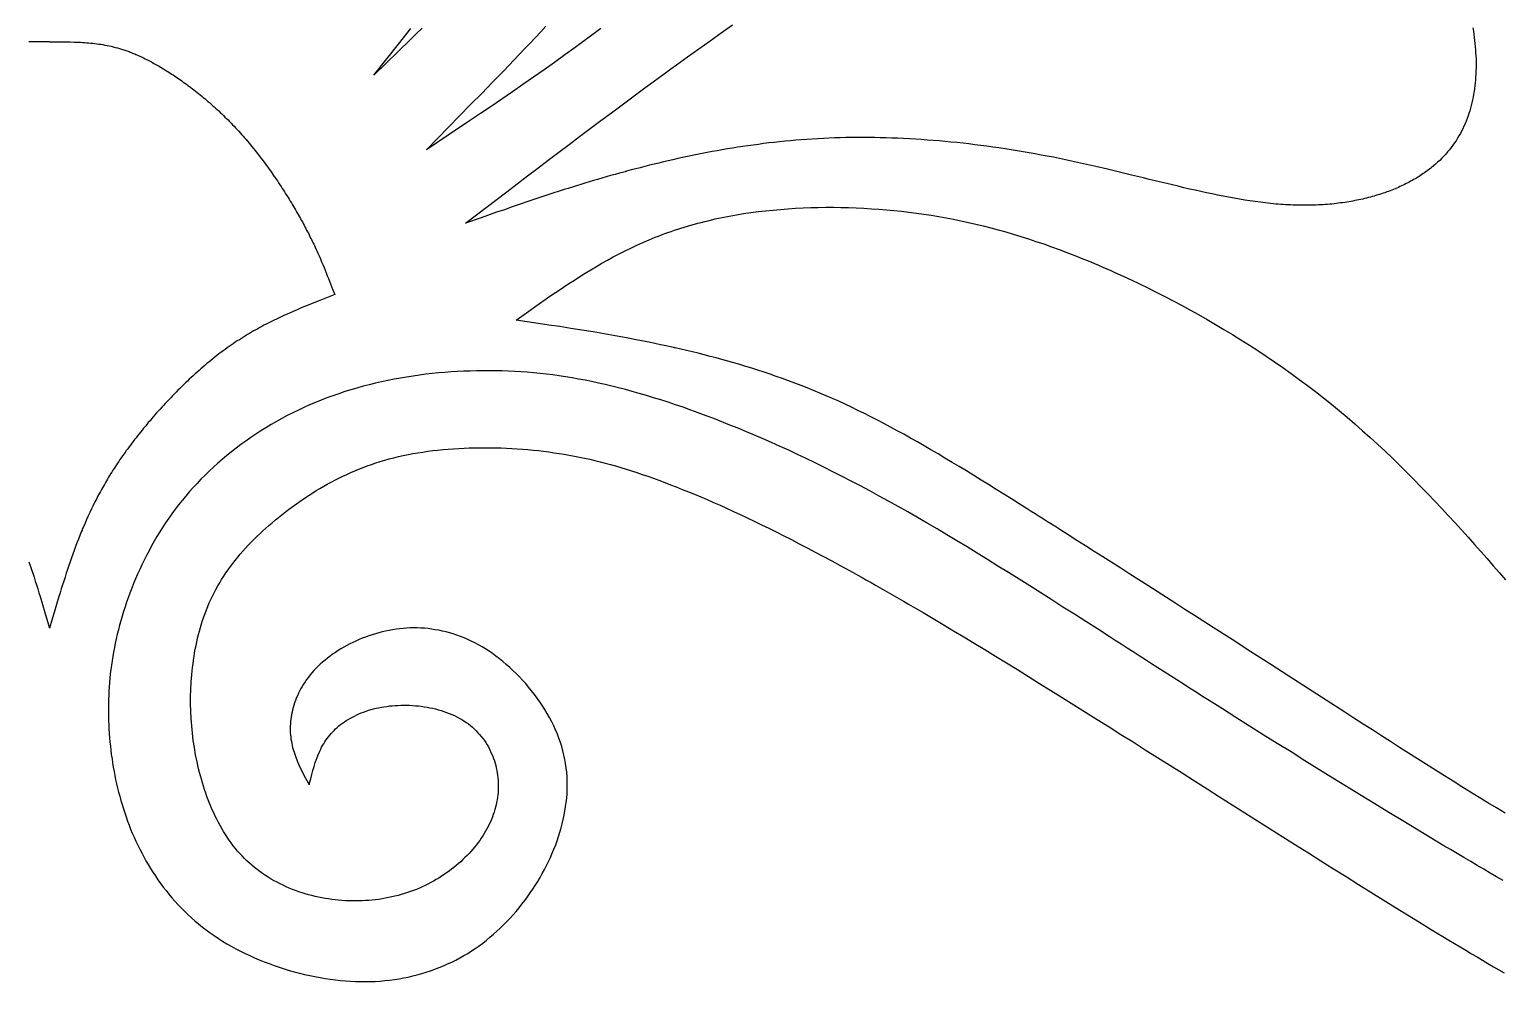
# Model space of a CAD drawing. Extents: x 0 to 279, y 0 to 212.
# Drawn here: x 235.29 to 248.26, y 111.6 to 119.99 of the extents above; entities that cross this region are included whole.
import ezdxf

# ---------------------------------------------------------------- set-up
doc = ezdxf.new("R2010")
doc.units = 0
doc.layers.add('LAYER_1', color=18, linetype='CONTINUOUS')

msp = doc.modelspace()

# ---------------------------------------------------------------- linework, layer by layer
at = {"layer": 'LAYER_1'}
for points in [[(248.012, 120.003), (248.017, 119.975), (248.021, 119.947), (248.025, 119.92), (248.028, 119.892), (248.031, 119.865), (248.034, 119.837), (248.036, 119.81), (248.037, 119.783), (248.039, 119.756), (248.04, 119.729), (248.04, 119.702), (248.04, 119.675), (248.04, 119.648), (248.039, 119.622), (248.038, 119.596), (248.037, 119.57), (248.035, 119.544), (248.032, 119.518), (248.03, 119.493), (248.026, 119.468), (248.023, 119.443), (248.019, 119.418), (248.014, 119.393), (248.009, 119.369), (248.004, 119.344), (247.998, 119.32), (247.992, 119.297), (247.985, 119.273), (247.978, 119.25), (247.97, 119.227), (247.962, 119.204), (247.953, 119.181), (247.944, 119.159), (247.934, 119.137), (247.924, 119.115), (247.913, 119.093), (247.902, 119.072), (247.89, 119.051), (247.877, 119.03), (247.864, 119.009), (247.851, 118.989), (247.836, 118.969), (247.822, 118.949), (247.806, 118.93), (247.79, 118.91), (247.774, 118.891), (247.757, 118.873), (247.739, 118.854), (247.721, 118.836), (247.702, 118.819), (247.682, 118.801), (247.662, 118.784), (247.652, 118.776), (247.641, 118.767), (247.631, 118.759), (247.62, 118.751), (247.609, 118.743), (247.598, 118.734), (247.586, 118.726), (247.575, 118.719), (247.563, 118.711), (247.551, 118.703), (247.539, 118.695), (247.527, 118.688), (247.515, 118.68), (247.503, 118.673), (247.49, 118.666), (247.477, 118.658), (247.464, 118.651), (247.451, 118.644), (247.438, 118.637), (247.425, 118.631), (247.411, 118.624), (247.398, 118.617), (247.384, 118.611), (247.37, 118.604), (247.356, 118.598), (247.341, 118.592), (247.327, 118.586), (247.312, 118.58), (247.298, 118.574), (247.283, 118.568), (247.268, 118.562), (247.253, 118.557), (247.237, 118.551), (247.222, 118.546), (247.206, 118.541), (247.19, 118.536), (247.174, 118.531), (247.158, 118.526), (247.142, 118.521), (247.126, 118.516), (247.109, 118.512), (247.093, 118.508), (247.076, 118.503), (247.059, 118.499), (247.042, 118.495), (247.025, 118.491), (247.008, 118.488), (246.99, 118.484), (246.973, 118.481), (246.955, 118.477), (246.937, 118.474), (246.919, 118.471), (246.901, 118.468), (246.883, 118.465), (246.864, 118.462), (246.846, 118.46), (246.827, 118.458), (246.808, 118.455), (246.789, 118.453), (246.77, 118.451), (246.751, 118.45), (246.732, 118.448), (246.712, 118.446), (246.693, 118.445), (246.673, 118.444), (246.653, 118.443), (246.633, 118.442), (246.613, 118.441), (246.593, 118.441), (246.572, 118.44), (246.552, 118.44), (246.531, 118.44), (246.511, 118.44), (246.49, 118.44), (246.469, 118.44), (246.448, 118.441), (246.426, 118.442), (246.405, 118.443), (246.384, 118.444), (246.362, 118.445), (246.34, 118.446), (246.319, 118.448), (246.297, 118.449), (246.275, 118.451), (246.253, 118.453), (246.23, 118.456), (246.208, 118.458), (246.185, 118.461), (246.163, 118.463), (246.14, 118.466), (246.117, 118.469), (246.094, 118.472), (246.048, 118.479), (246.002, 118.486), (245.955, 118.494), (245.908, 118.503), (245.86, 118.511), (245.812, 118.52), (245.763, 118.53), (245.715, 118.54), (245.666, 118.55), (245.616, 118.561), (245.567, 118.572), (245.517, 118.583), (245.467, 118.595), (245.416, 118.607), (245.365, 118.619), (245.315, 118.631), (245.263, 118.643), (245.212, 118.656), (245.16, 118.668), (245.109, 118.681), (245.004, 118.706), (244.9, 118.732), (244.794, 118.757), (244.689, 118.782), (244.636, 118.794), (244.583, 118.806), (244.53, 118.818), (244.476, 118.829), (244.423, 118.841), (244.37, 118.852), (244.317, 118.863), (244.263, 118.873), (244.21, 118.883), (244.157, 118.893), (244.103, 118.903), (244.05, 118.912), (243.997, 118.921), (243.944, 118.929), (243.891, 118.938), (243.837, 118.946), (243.784, 118.953), (243.731, 118.961), (243.678, 118.968), (243.625, 118.974), (243.572, 118.981), (243.52, 118.987), (243.467, 118.992), (243.414, 118.997), (243.362, 119.002), (243.309, 119.007), (243.257, 119.011), (243.205, 119.015), (243.152, 119.019), (243.1, 119.022), (243.049, 119.025), (242.997, 119.028), (242.945, 119.03), (242.894, 119.032), (242.842, 119.034), (242.791, 119.035), (242.74, 119.036), (242.69, 119.037), (242.639, 119.037), (242.588, 119.037), (242.538, 119.036), (242.488, 119.036), (242.438, 119.035), (242.389, 119.033), (242.339, 119.031), (242.29, 119.029), (242.241, 119.026), (242.192, 119.024), (242.144, 119.02), (242.095, 119.017), (242.047, 119.013), (241.999, 119.009), (241.952, 119.004), (241.904, 118.999), (241.857, 118.994), (241.81, 118.989), (241.763, 118.983), (241.717, 118.977), (241.671, 118.971), (241.625, 118.965), (241.579, 118.958), (241.533, 118.951), (241.488, 118.944), (241.443, 118.936), (241.398, 118.929), (241.354, 118.921), (241.309, 118.913), (241.265, 118.904), (241.221, 118.896), (241.178, 118.887), (241.135, 118.878), (241.092, 118.869), (241.049, 118.86), (241.006, 118.851), (240.964, 118.841), (240.922, 118.832), (240.88, 118.822), (240.839, 118.812), (240.798, 118.802), (240.757, 118.792), (240.716, 118.782), (240.676, 118.771), (240.636, 118.761), (240.596, 118.751), (240.556, 118.74), (240.551, 118.739), (240.549, 118.738), (240.547, 118.738), (240.547, 118.737), (240.547, 118.737), (240.542, 118.736), (240.532, 118.733), (240.493, 118.723), (240.454, 118.712), (240.415, 118.701), (240.377, 118.69), (240.339, 118.679), (240.301, 118.668), (240.263, 118.657), (240.226, 118.646), (240.189, 118.635), (240.152, 118.623), (240.115, 118.612), (240.078, 118.601), (240.042, 118.589), (240.006, 118.578), (239.97, 118.566), (239.898, 118.543), (239.827, 118.52), (239.756, 118.496), (239.686, 118.473), (239.617, 118.449), (239.548, 118.425), (239.479, 118.401), (239.41, 118.378), (239.274, 118.33), (239.138, 118.281), (239.319, 118.42), (239.501, 118.559), (239.683, 118.698), (239.774, 118.767), (239.866, 118.837), (239.958, 118.907), (240.05, 118.976), (240.142, 119.046), (240.235, 119.116), (240.328, 119.186), (240.422, 119.256), (240.516, 119.326), (240.611, 119.396), (240.706, 119.467), (240.802, 119.537), (240.899, 119.608), (240.947, 119.643), (240.996, 119.678), (241.094, 119.749), (241.192, 119.82), (241.291, 119.89), (241.39, 119.961), (241.49, 120.031)], [(238.756, 120.002), (238.703, 119.95), (238.65, 119.899), (238.543, 119.795), (238.435, 119.691), (238.328, 119.588), (238.545, 119.861), (238.654, 119.999)], [(240.328, 119.997), (240.283, 119.964), (240.239, 119.93), (240.194, 119.897), (240.103, 119.831), (240.012, 119.765), (239.921, 119.699), (239.829, 119.634), (239.736, 119.569), (239.643, 119.504), (239.55, 119.44), (239.456, 119.376), (239.362, 119.312), (239.268, 119.248), (239.173, 119.184), (238.984, 119.057), (238.794, 118.93), (238.988, 119.129), (239.085, 119.228), (239.182, 119.327), (239.279, 119.426), (239.375, 119.524), (239.47, 119.623), (239.565, 119.722), (239.659, 119.821), (239.706, 119.87), (239.753, 119.919), (239.799, 119.969), (239.845, 120.018)], [(235.471, 119.882), (235.399, 119.882), (235.362, 119.882), (235.326, 119.881), (235.29, 119.88)], [(235.471, 119.882), (235.544, 119.882), (235.58, 119.882), (235.617, 119.881), (235.653, 119.88), (235.689, 119.879), (235.707, 119.879), (235.725, 119.878), (235.744, 119.877), (235.762, 119.876), (235.78, 119.875), (235.798, 119.873), (235.816, 119.872), (235.834, 119.87), (235.852, 119.868), (235.87, 119.866), (235.888, 119.864), (235.906, 119.861), (235.924, 119.859), (235.942, 119.856), (235.96, 119.852), (235.978, 119.849), (235.996, 119.845), (236.014, 119.841), (236.032, 119.837), (236.051, 119.832), (236.069, 119.827), (236.088, 119.822), (236.106, 119.816), (236.115, 119.814), (236.125, 119.81), (236.134, 119.807), (236.144, 119.804), (236.153, 119.801), (236.163, 119.797), (236.173, 119.794), (236.182, 119.79), (236.192, 119.786), (236.202, 119.782), (236.212, 119.778), (236.222, 119.774), (236.232, 119.77), (236.242, 119.766), (236.252, 119.761), (236.262, 119.757), (236.272, 119.752), (236.283, 119.747), (236.293, 119.742), (236.304, 119.737), (236.314, 119.732), (236.325, 119.726), (236.336, 119.721), (236.347, 119.715), (236.358, 119.71), (236.369, 119.704), (236.38, 119.698), (236.391, 119.691), (236.402, 119.685), (236.414, 119.679), (236.425, 119.672), (236.437, 119.665), (236.449, 119.658), (236.461, 119.651), (236.473, 119.644), (236.485, 119.636), (236.497, 119.629), (236.509, 119.621), (236.522, 119.613), (236.534, 119.605), (236.547, 119.597), (236.56, 119.589), (236.572, 119.58), (236.585, 119.572), (236.598, 119.563), (236.611, 119.554), (236.624, 119.545), (236.637, 119.536), (236.65, 119.526), (236.664, 119.517), (236.677, 119.507), (236.69, 119.497), (236.704, 119.487), (236.717, 119.477), (236.731, 119.467), (236.744, 119.457), (236.758, 119.446), (236.771, 119.435), (236.785, 119.425), (236.798, 119.414), (236.812, 119.402), (236.826, 119.391), (236.839, 119.38), (236.853, 119.368), (236.867, 119.356), (236.881, 119.345), (236.894, 119.333), (236.908, 119.32), (236.922, 119.308), (236.935, 119.296), (236.949, 119.283), (236.963, 119.271), (236.976, 119.258), (236.99, 119.245), (237.004, 119.232), (237.017, 119.218), (237.031, 119.205), (237.044, 119.192), (237.058, 119.178), (237.071, 119.164), (237.085, 119.15), (237.098, 119.136), (237.111, 119.122), (237.125, 119.108), (237.138, 119.093), (237.151, 119.078), (237.164, 119.064), (237.177, 119.049), (237.19, 119.034), (237.203, 119.019), (237.216, 119.004), (237.229, 118.988), (237.241, 118.973), (237.254, 118.958), (237.267, 118.942), (237.279, 118.926), (237.292, 118.911), (237.304, 118.895), (237.328, 118.863), (237.353, 118.831), (237.376, 118.799), (237.4, 118.767), (237.423, 118.735), (237.445, 118.702), (237.468, 118.67), (237.479, 118.654), (237.49, 118.637), (237.5, 118.621), (237.511, 118.605), (237.522, 118.589), (237.532, 118.573), (237.542, 118.557), (237.552, 118.541), (237.563, 118.525), (237.573, 118.509), (237.582, 118.493), (237.592, 118.477), (237.602, 118.461), (237.611, 118.445), (237.621, 118.43), (237.63, 118.414), (237.639, 118.399), (237.648, 118.383), (237.657, 118.368), (237.665, 118.353), (237.674, 118.338), (237.682, 118.323), (237.69, 118.308), (237.699, 118.293), (237.707, 118.278), (237.714, 118.264), (237.722, 118.249), (237.73, 118.235), (237.737, 118.221), (237.744, 118.207), (237.752, 118.193), (237.759, 118.179), (237.766, 118.165), (237.772, 118.151), (237.779, 118.138), (237.786, 118.124), (237.792, 118.111), (237.799, 118.097), (237.805, 118.084), (237.811, 118.071), (237.817, 118.057), (237.823, 118.044), (237.829, 118.031), (237.835, 118.018), (237.841, 118.006), (237.847, 117.993), (237.858, 117.967), (237.869, 117.942), (237.879, 117.917), (237.89, 117.892), (237.9, 117.868), (237.91, 117.843), (237.919, 117.819), (237.929, 117.795), (237.938, 117.771), (237.948, 117.747), (237.966, 117.699), (237.984, 117.652), (237.911, 117.623), (237.837, 117.594), (237.8, 117.58), (237.764, 117.565), (237.727, 117.55), (237.69, 117.535), (237.653, 117.519), (237.617, 117.504), (237.58, 117.487), (237.543, 117.471), (237.525, 117.463), (237.507, 117.454), (237.488, 117.445), (237.47, 117.437), (237.452, 117.428), (237.434, 117.419), (237.415, 117.41), (237.397, 117.401), (237.379, 117.391), (237.361, 117.382), (237.343, 117.372), (237.324, 117.362), (237.306, 117.352), (237.288, 117.342), (237.27, 117.332), (237.252, 117.322), (237.234, 117.311), (237.216, 117.3), (237.198, 117.289), (237.18, 117.278), (237.162, 117.267), (237.144, 117.255), (237.126, 117.244), (237.108, 117.232), (237.09, 117.22), (237.072, 117.207), (237.054, 117.195), (237.036, 117.182), (237.018, 117.169), (237, 117.156), (236.982, 117.143), (236.964, 117.129), (236.947, 117.115), (236.929, 117.101), (236.911, 117.087), (236.894, 117.073), (236.876, 117.058), (236.858, 117.044), (236.841, 117.029), (236.823, 117.014), (236.806, 116.999), (236.789, 116.984), (236.772, 116.969), (236.754, 116.953), (236.737, 116.937), (236.72, 116.922), (236.703, 116.906), (236.686, 116.89), (236.67, 116.874), (236.653, 116.858), (236.636, 116.842), (236.62, 116.825), (236.603, 116.809), (236.587, 116.793), (236.571, 116.776), (236.555, 116.76), (236.539, 116.743), (236.523, 116.726), (236.507, 116.71), (236.491, 116.693), (236.476, 116.676), (236.461, 116.659), (236.445, 116.642), (236.43, 116.626), (236.415, 116.609), (236.4, 116.592), (236.386, 116.575), (236.371, 116.558), (236.357, 116.541), (236.342, 116.524), (236.328, 116.508), (236.314, 116.491), (236.3, 116.474), (236.287, 116.457), (236.273, 116.441), (236.26, 116.424), (236.247, 116.408), (236.234, 116.391), (236.221, 116.375), (236.209, 116.358), (236.196, 116.342), (236.184, 116.326), (236.172, 116.31), (236.16, 116.293), (236.148, 116.277), (236.137, 116.261), (236.126, 116.245), (236.114, 116.23), (236.103, 116.214), (236.092, 116.198), (236.082, 116.182), (236.071, 116.166), (236.061, 116.151), (236.05, 116.135), (236.04, 116.119), (236.03, 116.104), (236.02, 116.088), (236.01, 116.073), (236.001, 116.057), (235.991, 116.042), (235.982, 116.026), (235.973, 116.011), (235.964, 115.995), (235.955, 115.98), (235.946, 115.964), (235.937, 115.949), (235.929, 115.934), (235.92, 115.918), (235.912, 115.903), (235.903, 115.887), (235.895, 115.872), (235.887, 115.856), (235.871, 115.825), (235.856, 115.794), (235.841, 115.763), (235.826, 115.732), (235.812, 115.701), (235.797, 115.669), (235.784, 115.638), (235.77, 115.606), (235.763, 115.59), (235.76, 115.582), (235.76, 115.581), (235.759, 115.58), (235.759, 115.58), (235.759, 115.579), (235.758, 115.577), (235.751, 115.561), (235.738, 115.529), (235.726, 115.496), (235.713, 115.464), (235.701, 115.431), (235.689, 115.398), (235.677, 115.364), (235.665, 115.331), (235.653, 115.297), (235.642, 115.264), (235.63, 115.23), (235.619, 115.196), (235.608, 115.162), (235.597, 115.128), (235.586, 115.093), (235.575, 115.059), (235.565, 115.025), (235.554, 114.99), (235.533, 114.921), (235.512, 114.851), (235.492, 114.782), (235.471, 114.712)], [(248.296, 113.082), (248.221, 113.128), (248.145, 113.174), (248.069, 113.22), (247.992, 113.267), (247.916, 113.315), (247.838, 113.363), (247.761, 113.411), (247.683, 113.46), (247.604, 113.51), (247.525, 113.56), (247.446, 113.61), (247.367, 113.661), (247.287, 113.712), (247.207, 113.763), (247.127, 113.815), (247.046, 113.867), (246.965, 113.919), (246.884, 113.972), (246.802, 114.024), (246.72, 114.077), (246.638, 114.13), (246.556, 114.184), (246.39, 114.29), (246.224, 114.398), (246.057, 114.505), (245.891, 114.612), (245.724, 114.719), (245.559, 114.825), (245.476, 114.878), (245.394, 114.93), (245.313, 114.983), (245.231, 115.035), (245.15, 115.087), (245.07, 115.138), (244.99, 115.189), (244.91, 115.24), (244.832, 115.29), (244.753, 115.34), (244.676, 115.389), (244.599, 115.438), (244.523, 115.486), (244.448, 115.534), (244.374, 115.581), (244.337, 115.605), (244.3, 115.628), (244.264, 115.651), (244.228, 115.674), (244.192, 115.697), (244.157, 115.719), (244.121, 115.742), (244.086, 115.764), (244.016, 115.808), (243.947, 115.851), (243.879, 115.894), (243.812, 115.936), (243.746, 115.978), (243.68, 116.018), (243.615, 116.058), (243.551, 116.098), (243.487, 116.136), (243.424, 116.174), (243.361, 116.212), (243.3, 116.248), (243.238, 116.284), (243.178, 116.32), (243.118, 116.354), (243.058, 116.388), (242.999, 116.421), (242.94, 116.453), (242.881, 116.485), (242.823, 116.516), (242.766, 116.546), (242.708, 116.576), (242.651, 116.604), (242.594, 116.632), (242.538, 116.66), (242.481, 116.686), (242.425, 116.712), (242.369, 116.737), (242.314, 116.761), (242.258, 116.785), (242.203, 116.808), (242.148, 116.83), (242.093, 116.852), (242.038, 116.873), (241.983, 116.893), (241.929, 116.913), (241.875, 116.932), (241.821, 116.95), (241.767, 116.968), (241.713, 116.986), (241.66, 117.003), (241.607, 117.019), (241.554, 117.035), (241.501, 117.051), (241.448, 117.066), (241.396, 117.08), (241.344, 117.095), (241.292, 117.108), (241.24, 117.122), (241.188, 117.135), (241.137, 117.147), (241.085, 117.16), (241.034, 117.171), (240.983, 117.183), (240.98, 117.184), (240.978, 117.184), (240.978, 117.184), (240.977, 117.184), (240.974, 117.185), (240.968, 117.187), (240.955, 117.189), (240.904, 117.2), (240.854, 117.211), (240.804, 117.222), (240.754, 117.232), (240.704, 117.242), (240.654, 117.252), (240.555, 117.271), (240.456, 117.289), (240.358, 117.306), (240.26, 117.323), (240.163, 117.339), (240.066, 117.355), (239.969, 117.37), (239.872, 117.384), (239.776, 117.399), (239.583, 117.427), (239.675, 117.493), (239.767, 117.558), (239.86, 117.623), (239.907, 117.655), (239.954, 117.687), (240.001, 117.719), (240.048, 117.75), (240.096, 117.781), (240.144, 117.811), (240.192, 117.841), (240.24, 117.871), (240.29, 117.9), (240.339, 117.929), (240.389, 117.957), (240.439, 117.984), (240.49, 118.011), (240.542, 118.038), (240.594, 118.063), (240.647, 118.088), (240.7, 118.112), (240.754, 118.135), (240.781, 118.147), (240.809, 118.158), (240.836, 118.169), (240.864, 118.179), (240.892, 118.19), (240.92, 118.2), (240.949, 118.21), (240.977, 118.22), (241.006, 118.229), (241.035, 118.239), (241.064, 118.248), (241.094, 118.257), (241.123, 118.265), (241.153, 118.274), (241.183, 118.282), (241.213, 118.289), (241.244, 118.297), (241.274, 118.304), (241.305, 118.312), (241.335, 118.319), (241.366, 118.325), (241.398, 118.332), (241.46, 118.344), (241.523, 118.355), (241.587, 118.366), (241.651, 118.375), (241.716, 118.384), (241.781, 118.391), (241.846, 118.398), (241.912, 118.404), (241.978, 118.409), (242.044, 118.413), (242.111, 118.417), (242.178, 118.419), (242.244, 118.421), (242.311, 118.422), (242.378, 118.422), (242.445, 118.421), (242.512, 118.42), (242.579, 118.417), (242.646, 118.414), (242.713, 118.41), (242.779, 118.406), (242.846, 118.4), (242.912, 118.394), (242.978, 118.387), (243.043, 118.379), (243.109, 118.371), (243.175, 118.362), (243.24, 118.352), (243.306, 118.341), (243.371, 118.329), (243.436, 118.317), (243.502, 118.303), (243.567, 118.289), (243.633, 118.274), (243.698, 118.258), (243.764, 118.241), (243.83, 118.224), (243.896, 118.205), (243.963, 118.186), (244.029, 118.166), (244.096, 118.144), (244.163, 118.122), (244.231, 118.099), (244.299, 118.075), (244.367, 118.05), (244.436, 118.024), (244.505, 117.997), (244.575, 117.969), (244.609, 117.955), (244.645, 117.941), (244.68, 117.926), (244.715, 117.911), (244.751, 117.895), (244.786, 117.88), (244.822, 117.864), (244.858, 117.848), (244.93, 117.815), (245.003, 117.782), (245.076, 117.747), (245.15, 117.711), (245.223, 117.674), (245.297, 117.637), (245.372, 117.598), (245.446, 117.558), (245.52, 117.518), (245.595, 117.476), (245.67, 117.434), (245.745, 117.39), (245.819, 117.346), (245.894, 117.301), (245.968, 117.254), (246.043, 117.207), (246.117, 117.159), (246.19, 117.11), (246.264, 117.06), (246.337, 117.009), (246.41, 116.958), (246.482, 116.905), (246.554, 116.852), (246.625, 116.797), (246.696, 116.742), (246.766, 116.686), (246.836, 116.629), (246.905, 116.571), (246.973, 116.513), (247.04, 116.453), (247.107, 116.393), (247.173, 116.333), (247.239, 116.271), (247.303, 116.21), (247.367, 116.148), (247.431, 116.085), (247.493, 116.022), (247.555, 115.959), (247.617, 115.896), (247.677, 115.832), (247.737, 115.769), (247.796, 115.705), (247.855, 115.641), (247.913, 115.578), (247.97, 115.514), (248.027, 115.451), (248.083, 115.388), (248.138, 115.325), (248.192, 115.263), (248.246, 115.201), (248.3, 115.139)], [(248.278, 112.488), (248.222, 112.52), (248.165, 112.553), (248.108, 112.587), (248.051, 112.621), (247.993, 112.655), (247.934, 112.69), (247.875, 112.725), (247.816, 112.76), (247.757, 112.795), (247.637, 112.867), (247.517, 112.94), (247.395, 113.013), (247.273, 113.088), (247.15, 113.163), (247.027, 113.238), (246.78, 113.391), (246.533, 113.544), (246.41, 113.621), (246.287, 113.697), (246.166, 113.773), (246.045, 113.849), (245.925, 113.925), (245.807, 114), (245.689, 114.074), (245.631, 114.111), (245.574, 114.148), (245.516, 114.184), (245.46, 114.221), (245.403, 114.257), (245.347, 114.293), (245.291, 114.328), (245.236, 114.364), (245.181, 114.399), (245.127, 114.434), (245.073, 114.468), (245.019, 114.503), (244.966, 114.537), (244.913, 114.571), (244.86, 114.605), (244.808, 114.638), (244.704, 114.705), (244.602, 114.77), (244.501, 114.835), (244.401, 114.898), (244.303, 114.961), (244.206, 115.023), (244.11, 115.084), (244.015, 115.143), (243.921, 115.202), (243.828, 115.26), (243.736, 115.317), (243.645, 115.373), (243.556, 115.428), (243.466, 115.482), (243.378, 115.535), (243.291, 115.587), (243.204, 115.638), (243.118, 115.688), (243.033, 115.737), (242.949, 115.784), (242.865, 115.831), (242.781, 115.877), (242.699, 115.922), (242.617, 115.966), (242.535, 116.008), (242.454, 116.05), (242.374, 116.091), (242.295, 116.131), (242.216, 116.169), (242.138, 116.207), (242.061, 116.244), (241.984, 116.28), (241.908, 116.314), (241.833, 116.348), (241.758, 116.381), (241.684, 116.413), (241.611, 116.444), (241.539, 116.474), (241.467, 116.503), (241.396, 116.532), (241.326, 116.559), (241.257, 116.585), (241.188, 116.611), (241.121, 116.635), (241.054, 116.659), (240.987, 116.681), (240.922, 116.703), (240.857, 116.724), (240.794, 116.744), (240.731, 116.763), (240.668, 116.782), (240.606, 116.799), (240.545, 116.816), (240.485, 116.831), (240.425, 116.846), (240.366, 116.86), (240.307, 116.873), (240.248, 116.886), (240.19, 116.898), (240.133, 116.908), (240.075, 116.918), (240.018, 116.928), (239.962, 116.936), (239.905, 116.944), (239.849, 116.951), (239.793, 116.957), (239.737, 116.963), (239.681, 116.968), (239.626, 116.972), (239.57, 116.975), (239.514, 116.978), (239.459, 116.98), (239.403, 116.981), (239.347, 116.982), (239.291, 116.981), (239.235, 116.981), (239.179, 116.979), (239.123, 116.977), (239.067, 116.974), (239.01, 116.971), (238.954, 116.967), (238.898, 116.962), (238.842, 116.956), (238.786, 116.95), (238.73, 116.942), (238.674, 116.935), (238.618, 116.926), (238.563, 116.916), (238.507, 116.906), (238.452, 116.895), (238.397, 116.884), (238.343, 116.871), (238.288, 116.858), (238.234, 116.844), (238.18, 116.829), (238.127, 116.813), (238.074, 116.797), (238.021, 116.779), (237.968, 116.761), (237.916, 116.742), (237.865, 116.722), (237.814, 116.701), (237.763, 116.68), (237.713, 116.657), (237.664, 116.634), (237.615, 116.61), (237.566, 116.586), (237.519, 116.56), (237.471, 116.534), (237.424, 116.507), (237.378, 116.479), (237.333, 116.451), (237.288, 116.422), (237.244, 116.392), (237.2, 116.362), (237.157, 116.331), (237.115, 116.299), (237.074, 116.267), (237.033, 116.234), (236.993, 116.2), (236.954, 116.166), (236.916, 116.132), (236.878, 116.097), (236.842, 116.061), (236.806, 116.025), (236.771, 115.988), (236.736, 115.951), (236.703, 115.914), (236.671, 115.876), (236.639, 115.838), (236.608, 115.799), (236.579, 115.76), (236.55, 115.72), (236.522, 115.681), (236.494, 115.64), (236.468, 115.6), (236.442, 115.56), (236.417, 115.519), (236.393, 115.478), (236.37, 115.437), (236.348, 115.395), (236.326, 115.354), (236.305, 115.313), (236.285, 115.271), (236.266, 115.23), (236.247, 115.188), (236.229, 115.147), (236.212, 115.105), (236.196, 115.064), (236.18, 115.022), (236.165, 114.981), (236.15, 114.94), (236.137, 114.899), (236.124, 114.858), (236.111, 114.818), (236.1, 114.778), (236.089, 114.738), (236.078, 114.698), (236.068, 114.658), (236.059, 114.619), (236.051, 114.58), (236.043, 114.541), (236.035, 114.502), (236.029, 114.463), (236.022, 114.424), (236.017, 114.386), (236.012, 114.348), (236.007, 114.31), (236.003, 114.272), (236, 114.234), (235.997, 114.196), (235.995, 114.158), (235.993, 114.121), (235.991, 114.083), (235.991, 114.046), (235.99, 114.008), (235.99, 113.971), (235.991, 113.934), (235.992, 113.896), (235.993, 113.859), (235.995, 113.822), (235.998, 113.785), (236.001, 113.747), (236.004, 113.71), (236.008, 113.673), (236.012, 113.636), (236.016, 113.598), (236.022, 113.561), (236.027, 113.524), (236.033, 113.487), (236.04, 113.45), (236.047, 113.413), (236.054, 113.376), (236.062, 113.34), (236.071, 113.303), (236.08, 113.266), (236.09, 113.23), (236.1, 113.193), (236.111, 113.157), (236.122, 113.121), (236.134, 113.084), (236.146, 113.048), (236.159, 113.012), (236.172, 112.977), (236.186, 112.941), (236.201, 112.906), (236.216, 112.87), (236.232, 112.835), (236.249, 112.8), (236.266, 112.765), (236.284, 112.731), (236.302, 112.696), (236.321, 112.662), (236.341, 112.628), (236.361, 112.594), (236.382, 112.561), (236.404, 112.528), (236.426, 112.495), (236.449, 112.463), (236.473, 112.43), (236.498, 112.399), (236.523, 112.367), (236.549, 112.336), (236.576, 112.306), (236.603, 112.276), (236.632, 112.246), (236.661, 112.217), (236.691, 112.188), (236.721, 112.16), (236.753, 112.132), (236.785, 112.105), (236.818, 112.078), (236.852, 112.052), (236.887, 112.026), (236.922, 112.002), (236.959, 111.977), (236.996, 111.954), (237.034, 111.931), (237.073, 111.908), (237.113, 111.887), (237.153, 111.866), (237.194, 111.845), (237.235, 111.826), (237.277, 111.807), (237.32, 111.789), (237.363, 111.771), (237.406, 111.755), (237.45, 111.739), (237.494, 111.724), (237.539, 111.709), (237.583, 111.696), (237.628, 111.683), (237.673, 111.671), (237.719, 111.66), (237.764, 111.65), (237.809, 111.641), (237.855, 111.632), (237.9, 111.624), (237.945, 111.618), (237.99, 111.612), (238.035, 111.607), (238.08, 111.603), (238.124, 111.6), (238.168, 111.598), (238.212, 111.597), (238.255, 111.597), (238.298, 111.598), (238.341, 111.599), (238.384, 111.602), (238.426, 111.606), (238.468, 111.61), (238.51, 111.616), (238.551, 111.622), (238.592, 111.629), (238.632, 111.637), (238.672, 111.647), (238.712, 111.657), (238.751, 111.668), (238.79, 111.679), (238.829, 111.692), (238.867, 111.706), (238.904, 111.72), (238.942, 111.735), (238.979, 111.752), (239.015, 111.769), (239.051, 111.787), (239.086, 111.806), (239.121, 111.826), (239.156, 111.846), (239.19, 111.868), (239.223, 111.89), (239.256, 111.913), (239.289, 111.937), (239.321, 111.962), (239.352, 111.988), (239.383, 112.014), (239.413, 112.041), (239.443, 112.068), (239.472, 112.097), (239.501, 112.126), (239.529, 112.155), (239.556, 112.185), (239.583, 112.216), (239.609, 112.247), (239.634, 112.279), (239.659, 112.312), (239.683, 112.344), (239.707, 112.378), (239.729, 112.411), (239.751, 112.445), (239.773, 112.48), (239.793, 112.514), (239.813, 112.549), (239.832, 112.585), (239.851, 112.62), (239.868, 112.656), (239.885, 112.692), (239.901, 112.729), (239.916, 112.765), (239.931, 112.802), (239.944, 112.839), (239.957, 112.876), (239.969, 112.913), (239.979, 112.951), (239.989, 112.988), (239.998, 113.026), (240.006, 113.063), (240.013, 113.101), (240.019, 113.139), (240.024, 113.177), (240.028, 113.215), (240.031, 113.253), (240.033, 113.291), (240.033, 113.329), (240.033, 113.367), (240.031, 113.405), (240.028, 113.442), (240.024, 113.48), (240.019, 113.518), (240.012, 113.556), (240.004, 113.593), (239.995, 113.631), (239.985, 113.668), (239.973, 113.705), (239.96, 113.742), (239.946, 113.779), (239.93, 113.816), (239.914, 113.852), (239.896, 113.888), (239.877, 113.924), (239.857, 113.959), (239.836, 113.994), (239.815, 114.029), (239.792, 114.062), (239.768, 114.096), (239.744, 114.129), (239.719, 114.161), (239.693, 114.193), (239.667, 114.224), (239.64, 114.254), (239.612, 114.283), (239.584, 114.312), (239.555, 114.34), (239.526, 114.367), (239.496, 114.393), (239.466, 114.418), (239.436, 114.443), (239.405, 114.466), (239.375, 114.488), (239.344, 114.509), (239.313, 114.529), (239.282, 114.548), (239.25, 114.566), (239.219, 114.583), (239.187, 114.599), (239.156, 114.613), (239.124, 114.627), (239.093, 114.639), (239.061, 114.651), (239.029, 114.661), (238.997, 114.671), (238.966, 114.68), (238.934, 114.687), (238.902, 114.694), (238.87, 114.699), (238.838, 114.704), (238.807, 114.708), (238.775, 114.711), (238.743, 114.713), (238.712, 114.714), (238.68, 114.714), (238.649, 114.714), (238.618, 114.712), (238.587, 114.71), (238.556, 114.707), (238.525, 114.703), (238.494, 114.698), (238.463, 114.693), (238.433, 114.687), (238.403, 114.68), (238.373, 114.672), (238.343, 114.663), (238.313, 114.654), (238.284, 114.644), (238.255, 114.634), (238.227, 114.623), (238.199, 114.611), (238.171, 114.599), (238.143, 114.586), (238.117, 114.573), (238.09, 114.559), (238.064, 114.544), (238.039, 114.529), (238.014, 114.514), (237.99, 114.498), (237.966, 114.482), (237.943, 114.465), (237.92, 114.448), (237.899, 114.431), (237.878, 114.413), (237.857, 114.395), (237.838, 114.376), (237.819, 114.358), (237.801, 114.339), (237.784, 114.319), (237.767, 114.3), (237.752, 114.28), (237.737, 114.26), (237.723, 114.24), (237.71, 114.22), (237.697, 114.199), (237.685, 114.179), (237.674, 114.158), (237.664, 114.138), (237.655, 114.117), (237.646, 114.096), (237.638, 114.075), (237.63, 114.054), (237.624, 114.033), (237.618, 114.012), (237.612, 113.992), (237.608, 113.971), (237.604, 113.95), (237.6, 113.93), (237.597, 113.909), (237.595, 113.889), (237.594, 113.869), (237.593, 113.849), (237.592, 113.829), (237.593, 113.809), (237.593, 113.79), (237.595, 113.771), (237.597, 113.752), (237.599, 113.734), (237.602, 113.715), (237.605, 113.697), (237.609, 113.679), (237.613, 113.661), (237.618, 113.644), (237.629, 113.609), (237.641, 113.575), (237.654, 113.542), (237.668, 113.509), (237.683, 113.476), (237.699, 113.444), (237.716, 113.412), (237.75, 113.349), (237.759, 113.333), (237.759, 113.332), (237.759, 113.332), (237.759, 113.332), (237.759, 113.333), (237.76, 113.335), (237.761, 113.34), (237.763, 113.349), (237.773, 113.385), (237.782, 113.421), (237.792, 113.457), (237.802, 113.492), (237.813, 113.527), (237.826, 113.562), (237.839, 113.596), (237.853, 113.629), (237.861, 113.645), (237.869, 113.662), (237.878, 113.678), (237.887, 113.693), (237.897, 113.709), (237.907, 113.724), (237.917, 113.739), (237.928, 113.754), (237.94, 113.769), (237.952, 113.783), (237.964, 113.797), (237.978, 113.811), (237.992, 113.824), (238.006, 113.837), (238.021, 113.85), (238.036, 113.862), (238.052, 113.874), (238.069, 113.886), (238.086, 113.897), (238.104, 113.908), (238.122, 113.918), (238.14, 113.929), (238.159, 113.938), (238.178, 113.948), (238.198, 113.956), (238.218, 113.965), (238.239, 113.973), (238.26, 113.98), (238.282, 113.988), (238.304, 113.994), (238.326, 114), (238.348, 114.006), (238.371, 114.011), (238.395, 114.016), (238.418, 114.02), (238.442, 114.023), (238.467, 114.027), (238.491, 114.029), (238.516, 114.031), (238.541, 114.032), (238.567, 114.033), (238.592, 114.034), (238.618, 114.033), (238.644, 114.033), (238.669, 114.031), (238.695, 114.029), (238.721, 114.027), (238.747, 114.024), (238.772, 114.02), (238.798, 114.016), (238.823, 114.011), (238.848, 114.006), (238.873, 114), (238.898, 113.993), (238.922, 113.986), (238.946, 113.978), (238.97, 113.97), (238.993, 113.961), (239.016, 113.952), (239.039, 113.942), (239.061, 113.931), (239.082, 113.919), (239.103, 113.908), (239.123, 113.895), (239.143, 113.882), (239.162, 113.868), (239.18, 113.854), (239.197, 113.839), (239.214, 113.824), (239.231, 113.808), (239.246, 113.791), (239.261, 113.774), (239.276, 113.757), (239.29, 113.739), (239.303, 113.721), (239.315, 113.703), (239.327, 113.684), (239.338, 113.665), (239.348, 113.645), (239.358, 113.625), (239.367, 113.605), (239.376, 113.585), (239.383, 113.564), (239.391, 113.544), (239.397, 113.523), (239.403, 113.502), (239.408, 113.48), (239.413, 113.459), (239.416, 113.438), (239.419, 113.416), (239.422, 113.394), (239.424, 113.373), (239.425, 113.351), (239.425, 113.329), (239.425, 113.308), (239.425, 113.286), (239.423, 113.264), (239.421, 113.242), (239.418, 113.221), (239.415, 113.199), (239.411, 113.177), (239.406, 113.156), (239.401, 113.134), (239.395, 113.113), (239.388, 113.091), (239.381, 113.07), (239.373, 113.049), (239.365, 113.027), (239.356, 113.006), (239.346, 112.985), (239.336, 112.965), (239.325, 112.944), (239.314, 112.923), (239.302, 112.903), (239.289, 112.883), (239.276, 112.862), (239.262, 112.842), (239.248, 112.823), (239.233, 112.803), (239.218, 112.784), (239.202, 112.764), (239.185, 112.745), (239.168, 112.727), (239.151, 112.708), (239.132, 112.69), (239.114, 112.672), (239.095, 112.654), (239.075, 112.637), (239.055, 112.62), (239.035, 112.603), (239.014, 112.587), (238.992, 112.571), (238.97, 112.555), (238.948, 112.54), (238.926, 112.525), (238.902, 112.51), (238.879, 112.496), (238.855, 112.482), (238.831, 112.469), (238.806, 112.456), (238.781, 112.444), (238.756, 112.432), (238.73, 112.421), (238.705, 112.41), (238.678, 112.4), (238.652, 112.39), (238.625, 112.381), (238.598, 112.372), (238.57, 112.364), (238.543, 112.357), (238.515, 112.349), (238.487, 112.343), (238.458, 112.337), (238.43, 112.332), (238.401, 112.327), (238.372, 112.322), (238.343, 112.319), (238.314, 112.315), (238.285, 112.313), (238.256, 112.311), (238.226, 112.309), (238.197, 112.308), (238.167, 112.308), (238.137, 112.308), (238.108, 112.308), (238.078, 112.31), (238.048, 112.312), (238.019, 112.314), (237.989, 112.317), (237.959, 112.321), (237.93, 112.325), (237.9, 112.33), (237.871, 112.335), (237.841, 112.341), (237.812, 112.348), (237.783, 112.355), (237.754, 112.362), (237.725, 112.371), (237.697, 112.38), (237.668, 112.389), (237.64, 112.399), (237.612, 112.41), (237.584, 112.421), (237.557, 112.433), (237.529, 112.446), (237.503, 112.459), (237.476, 112.472), (237.45, 112.486), (237.424, 112.501), (237.398, 112.517), (237.373, 112.533), (237.349, 112.549), (237.324, 112.566), (237.3, 112.584), (237.277, 112.603), (237.254, 112.622), (237.232, 112.641), (237.21, 112.661), (237.189, 112.682), (237.168, 112.704), (237.148, 112.726), (237.128, 112.748), (237.109, 112.771), (237.09, 112.795), (237.072, 112.819), (237.054, 112.844), (237.037, 112.869), (237.021, 112.894), (237.004, 112.92), (236.989, 112.946), (236.974, 112.973), (236.959, 113), (236.945, 113.028), (236.931, 113.056), (236.918, 113.084), (236.905, 113.112), (236.893, 113.141), (236.881, 113.17), (236.869, 113.2), (236.858, 113.229), (236.848, 113.259), (236.838, 113.289), (236.828, 113.319), (236.818, 113.35), (236.81, 113.38), (236.801, 113.411), (236.793, 113.441), (236.785, 113.472), (236.771, 113.535), (236.759, 113.597), (236.748, 113.66), (236.738, 113.723), (236.73, 113.787), (236.724, 113.851), (236.72, 113.915), (236.717, 113.979), (236.715, 114.044), (236.715, 114.108), (236.717, 114.173), (236.72, 114.238), (236.725, 114.302), (236.728, 114.335), (236.732, 114.367), (236.736, 114.399), (236.74, 114.431), (236.745, 114.464), (236.75, 114.496), (236.756, 114.528), (236.762, 114.56), (236.769, 114.592), (236.776, 114.624), (236.784, 114.655), (236.792, 114.687), (236.801, 114.718), (236.81, 114.75), (236.82, 114.781), (236.831, 114.812), (236.842, 114.843), (236.854, 114.874), (236.866, 114.904), (236.879, 114.935), (236.893, 114.965), (236.907, 114.995), (236.922, 115.025), (236.937, 115.054), (236.954, 115.084), (236.971, 115.113), (236.988, 115.142), (237.007, 115.17), (237.026, 115.199), (237.045, 115.227), (237.065, 115.255), (237.086, 115.283), (237.108, 115.31), (237.13, 115.337), (237.152, 115.364), (237.175, 115.391), (237.199, 115.417), (237.223, 115.443), (237.248, 115.469), (237.273, 115.495), (237.299, 115.52), (237.325, 115.545), (237.351, 115.57), (237.378, 115.594), (237.405, 115.618), (237.433, 115.642), (237.461, 115.666), (237.49, 115.689), (237.518, 115.712), (237.547, 115.735), (237.577, 115.757), (237.606, 115.779), (237.667, 115.823), (237.697, 115.844), (237.728, 115.865), (237.759, 115.885), (237.79, 115.905), (237.822, 115.925), (237.854, 115.944), (237.887, 115.963), (237.919, 115.982), (237.953, 116), (237.986, 116.018), (238.02, 116.035), (238.055, 116.052), (238.09, 116.068), (238.125, 116.084), (238.161, 116.1), (238.197, 116.114), (238.234, 116.129), (238.271, 116.143), (238.309, 116.156), (238.347, 116.169), (238.386, 116.181), (238.425, 116.193), (238.465, 116.204), (238.505, 116.214), (238.547, 116.224), (238.588, 116.234), (238.63, 116.242), (238.673, 116.251), (238.716, 116.258), (238.76, 116.265), (238.804, 116.271), (238.849, 116.277), (238.894, 116.282), (238.939, 116.287), (238.985, 116.291), (239.031, 116.294), (239.077, 116.297), (239.124, 116.299), (239.17, 116.301), (239.217, 116.303), (239.264, 116.303), (239.311, 116.303), (239.358, 116.303), (239.405, 116.302), (239.452, 116.301), (239.499, 116.299), (239.546, 116.297), (239.593, 116.294), (239.64, 116.29), (239.687, 116.286), (239.733, 116.282), (239.779, 116.277), (239.825, 116.272), (239.87, 116.266), (239.916, 116.259), (239.961, 116.253), (240.006, 116.245), (240.051, 116.237), (240.096, 116.229), (240.141, 116.22), (240.186, 116.211), (240.231, 116.201), (240.276, 116.19), (240.322, 116.179), (240.367, 116.167), (240.413, 116.155), (240.459, 116.142), (240.505, 116.128), (240.552, 116.114), (240.599, 116.099), (240.646, 116.084), (240.694, 116.068), (240.743, 116.051), (240.792, 116.034), (240.841, 116.016), (240.892, 115.997), (240.943, 115.977), (240.994, 115.957), (241.047, 115.936), (241.1, 115.915), (241.154, 115.892), (241.209, 115.869), (241.265, 115.845), (241.321, 115.821), (241.379, 115.795), (241.437, 115.769), (241.497, 115.742), (241.557, 115.714), (241.619, 115.685), (241.681, 115.655), (241.744, 115.624), (241.809, 115.593), (241.874, 115.56), (241.941, 115.527), (242.009, 115.493), (242.077, 115.457), (242.147, 115.421), (242.218, 115.383), (242.291, 115.345), (242.364, 115.305), (242.439, 115.265), (242.515, 115.223), (242.553, 115.202), (242.592, 115.18), (242.631, 115.158), (242.67, 115.136), (242.71, 115.114), (242.75, 115.091), (242.79, 115.068), (242.831, 115.045), (242.872, 115.022), (242.914, 114.998), (242.955, 114.974), (242.997, 114.949), (243.04, 114.924), (243.082, 114.9), (243.169, 114.849), (243.256, 114.797), (243.345, 114.744), (243.435, 114.69), (243.526, 114.635), (243.618, 114.579), (243.712, 114.523), (243.806, 114.465), (243.902, 114.406), (243.999, 114.347), (244.096, 114.286), (244.195, 114.225), (244.295, 114.163), (244.395, 114.1), (244.497, 114.037), (244.6, 113.972), (244.703, 113.908), (244.807, 113.842), (244.912, 113.776), (245.018, 113.709), (245.125, 113.641), (245.233, 113.573), (245.341, 113.505), (245.45, 113.436), (245.56, 113.366), (245.67, 113.296), (245.781, 113.226), (246.004, 113.085), (246.451, 112.801), (246.563, 112.731), (246.674, 112.661), (246.785, 112.591), (246.895, 112.522), (247.005, 112.453), (247.114, 112.385), (247.223, 112.318), (247.33, 112.251), (247.436, 112.185), (247.542, 112.12), (247.646, 112.057), (247.698, 112.025), (247.749, 111.994), (247.8, 111.963), (247.85, 111.933), (247.901, 111.902), (247.95, 111.873), (248, 111.843), (248.049, 111.814), (248.097, 111.785), (248.145, 111.756), (248.193, 111.728), (248.24, 111.701), (248.287, 111.673)], [(235.289, 115.297), (235.301, 115.264), (235.312, 115.23), (235.323, 115.196), (235.335, 115.162), (235.345, 115.128), (235.356, 115.093), (235.367, 115.059), (235.378, 115.025), (235.388, 114.99), (235.409, 114.921), (235.43, 114.851), (235.471, 114.712)]]:
    msp.add_lwpolyline(points, dxfattribs=at)

doc.saveas('drawing.dxf')
